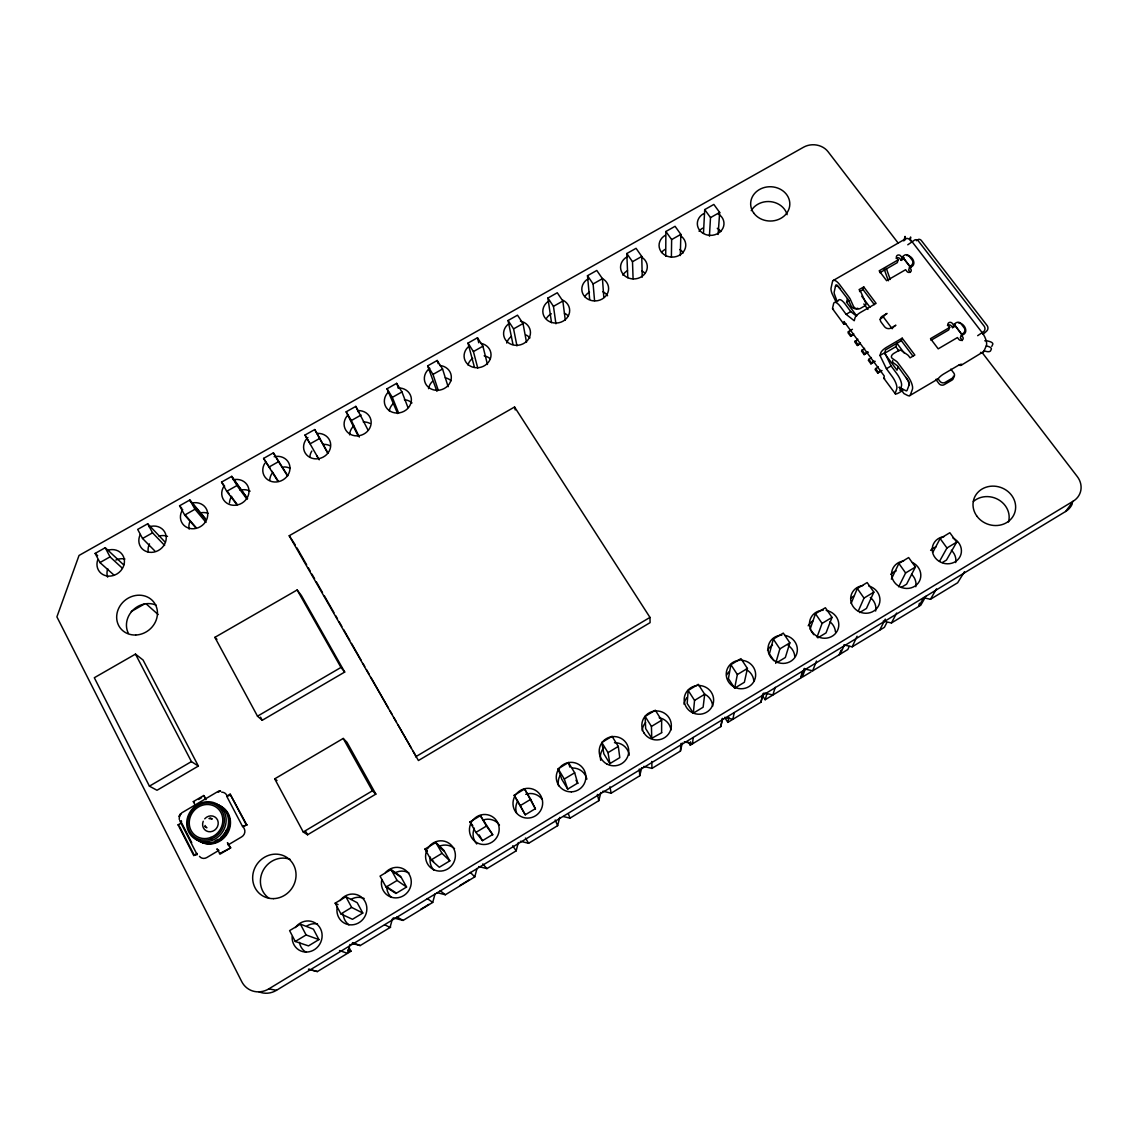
<?xml version="1.0" encoding="UTF-8"?>
<svg xmlns="http://www.w3.org/2000/svg" width="1138" height="1138" viewBox="0 0 1138 1138"><rect width="100%" height="100%" fill="white"/><g stroke="black" fill="none" stroke-linecap="round" stroke-linejoin="round"><path stroke-width="1.5" d="M661.605 732.346L661.647 720.269L655.317 710.226L645.118 716.371L645.659 728.576L651.747 738.306L661.818 732.687M665.716 256.249L665.886 231.498L675.076 226.306L680.837 234.385L680.311 255.552M671.392 257.131L671.633 239.592L665.886 231.498M703.469 233.347L704.707 209.605L713.839 204.442L719.671 212.45L718.121 234.456M709.415 236.135L710.51 217.614L704.707 209.605M643.752 766.415L651.96 768.392L680.424 751.108L680.922 743.455M688.163 690.439L687.181 703.512L693.341 713.142L703.128 707.224L704.692 694.28L698.277 684.336L688.163 690.439L694.55 700.396L693.341 713.142M722.63 718.576L720.823 726.585L690.297 745.177L690.624 741.791M693.17 737.481L692.544 743.754L684.322 741.805M910.428 240.758L910.628 236.989L909.831 239.307M730.895 664.677L728.42 678.604L734.65 688.163L744.366 682.288L747.424 668.475L740.938 658.632L730.895 664.677L737.353 674.55L734.65 688.163M720.823 726.585L722.303 718.348M903.814 240.957L905.066 236.391L904.881 240.075A11.11 4.438 61.2 0 1 912.392 242.124L982.393 332.922A11.337 4.652 59.3 0 1 986.29 345.895L983.701 351.585L961.638 364.985A10.299 4.026 59.2 0 1 959.007 365.085M919.404 603.268L918.821 606.341L923.786 597.564M763.47 693.17L760.938 702.217L727.851 722.374L728.861 717.324M841.039 650.836L840.399 653.966L844.325 645.047M734.266 712.559L732.844 719.273L724.636 717.353M762.318 695.375L765.177 699.714L800.796 678.006L802.134 671.705M760.938 702.217L762.688 694.265M680.424 751.108L682.302 743.029M602.912 791.195L611.12 793.2L639.769 775.789L641.718 767.652M563.424 816.543L569.996 818.165L598.844 800.654L600.864 792.446M856.729 315.937L846.558 302.253L847.454 298.625M520.393 841.267L528.601 843.301L557.634 825.676L559.725 817.397M852.433 329.295L848.393 331.642L848.066 332.865L850.655 336.364L853.5 334.7M478.714 866.544L486.922 868.607L516.154 850.854L518.316 842.518M850.655 336.364L853.671 333.576M859.56 291.598L863.059 289.564L863.756 286.932L876.104 303.391L860.399 312.495A5.832 1.778 -36.8 0 0 855.022 317.787L854.24 320.745L846.103 314.316L840.399 306.606A10.114 3.442 60.7 0 0 833.613 303.59L832.561 308.227A5.619 1.778 -36.9 0 0 833.485 309.223M437.134 892.661L445.342 894.753L474.774 876.886L477.007 868.465M777.069 662.515L785.334 657.508L789.857 642.842L783.3 633.098L773.328 639.115L769.388 653.881L773.883 660.637M857.824 339.181L854.78 341.969L857.383 345.483L860.228 343.818M393.25 917.868L403.094 920.414L432.725 902.42L435.029 893.942M857.383 345.483L860.413 342.694M392.411 918.907L390.035 927.456L384.601 924.725M864.581 348.328L861.537 351.101L864.14 354.629L868.408 352.14M349.935 944.469L347.417 953.331L339.522 950.557M864.14 354.629L867.184 351.855M765.177 699.714L767.112 693.028M775.689 663.34L779.857 648.888L789.857 642.842M871.367 357.517L868.308 360.291L870.926 363.833L875.207 361.329M896.132 258.383A2.347 2.063 7.3 0 1 899.845 258.653L901.182 260.389L901.993 257.672L900.67 255.922A2.361 2.063 7.2 0 0 897.398 255.296A2.361 2.063 7.2 0 0 896.787 258.155L898.124 259.905L897.313 262.622L879.873 272.693M870.926 363.833L873.998 361.073M775.248 687.281L772.887 694.962L764.679 693.056M878.195 366.749L875.108 369.523L877.739 373.079L882.035 370.561M902.818 390.505L899.105 392.681A5.733 1.465 -35.9 0 1 895.265 393.151L896.744 388.94A10.285 3.57 59.4 0 0 892.292 376.678L886.417 368.726L880.001 355.483L880.883 352.638A5.889 1.636 -36.4 0 1 886.388 347.403L902.192 338.171L914.852 355.056L910.101 357.844L908.864 356.194A3.784 1.38 59.6 0 0 907.512 354.814L901.154 350.447A1.949 1.081 -16.2 0 0 898.536 350.646L893.629 353.52A6.159 3.428 -16.2 0 0 892.206 358.356L896.431 361.301A3.798 1.351 59.6 0 1 897.782 362.695L908.11 376.564A11.408 4.054 59.3 0 1 912.392 389.395L910.386 394.786A10.342 3.642 59.3 0 1 909.774 395.597L909.561 395.711A10.342 3.642 59.3 0 1 907.527 395.412L903.942 393.577L899.39 387.432M906.73 255.467C912.904 255.381 917.754 265.908 909.504 267.458L908.65 270.161L909.987 271.911A2.361 2.077 7.9 0 1 910.272 272.409M877.739 373.079L880.826 370.319M898.167 366.806L897.014 370.163L884.51 353.335L885.606 349.864L901.353 340.675L902.192 338.171M884.51 353.335L895.805 346.734L896.943 343.292L904.297 353.121M810.071 629.314L815.462 613.709L825.377 607.735L832.006 617.408L826.032 632.899L817.809 637.863M800.796 678.006L804.31 668.39M805.32 668.902L802.262 677.195L810.996 671.889M816.999 637.166L822.077 623.396L832.006 617.408M804.452 668.931L812.674 670.808L816.472 661.007M947.442 325.568A2.404 2.12 10.9 0 1 951.226 325.866L952.606 327.659L953.616 325.112L952.236 323.32A2.404 2.134 10.9 0 0 948.893 322.651A2.404 2.134 10.9 0 0 948.31 325.61L949.689 327.417L948.694 329.949L931.04 340.29M958.424 322.865C964.697 322.808 969.789 333.576 961.368 335.255L960.33 337.758L961.724 339.579A2.404 2.134 11.7 0 1 962.151 340.632M851.11 603.425L857.312 588.488L867.156 582.556L873.856 592.13L866.445 608.46L859.645 612.571M839.133 654.805L841.181 650.139M858.337 610.992L863.998 598.09L873.856 592.13M849.233 646.384L847.81 649.542L812.674 670.808M843.969 644.947L852.191 646.811L857.07 636.227M891.381 579.114L898.878 563.452L908.65 557.563L915.407 567.037L906.602 584.178L901.196 587.436M898.679 586.81L905.62 572.955L915.407 567.037M879.731 630.082L885.293 619.115M886.815 622.614L884.397 627.322L852.191 646.811M883.23 621.135L891.452 622.955L896.659 613.055M932.932 552.101L940.144 538.573L949.846 532.726L956.688 542.129L946.475 560.052L942.449 562.485M939.547 561.304L946.958 547.99L956.688 542.129M220.63 791.18L217.059 792.02L181.71 812.873L179.42 816.003L179.263 819.388M180.103 814.595L179.263 816.615L180.586 813.94M925.834 596.326L920.77 605.231L891.452 622.955M923.885 597.834L930.457 599.271L936.517 588.872M964.483 571.717L957.641 582.77L930.457 599.271M258.98 991.795A20.882 19.36 -62.6 0 0 276.463 990.316L1065.666 511.46L1073.205 501.189A19.673 17.554 20.4 0 0 1077.288 476.58L982.336 352.823M902.377 256.847L903.856 255.609A3.869 3.514 -50.4 0 1 908.963 255.936L912.192 260.147A3.883 3.514 -50.2 0 1 911.367 265.424L909.874 266.648L902.377 256.847L903.8 257.757A5.818 1.807 -37.8 0 0 904.141 257.885M954.042 324.344L955.579 323.121A3.926 3.642 -45.5 0 1 960.87 323.562L964.199 327.915A3.926 3.656 -45.1 0 1 963.345 333.263L961.809 334.487L954.042 324.344L955.351 325.084M835.875 301.641L832.006 293.476A10.128 3.471 60.9 0 1 831.053 289.82L831.01 289.379A10.128 3.471 60.9 0 1 831.096 287.886L832.433 281.811A11.181 3.869 60.9 0 1 839.36 284.23L849.304 297.573A3.741 1.309 60.8 0 1 850.427 299.522L853.429 306.222A6.017 5.405 -73.3 0 0 860.129 308.569L865.108 305.695M898.181 243.105L828.051 151.695A17.696 15.306 2.3 0 0 803.57 147.2L79.034 555.458L56.9 616.867L241.725 981.61A21.309 19.73 -62.3 0 0 268.838 988.865L1073.205 501.189M309.18 969.405L317.374 971.568L351.016 951.212L348.854 947.143M351.998 943.416L360.191 945.564L390.69 927.129M420.676 909.333L428.898 904.34M459.908 885.506L469.439 879.717M295.268 941.482L306.094 934.952L318.91 939.59L308.498 945.891L295.268 941.482L289.607 930.628L300.404 924.127L313.405 929.149L318.91 939.59M340.931 913.914L351.656 907.427L362.794 913.046L352.453 919.305L340.931 913.914L335.169 903.174L345.881 896.716L357.204 902.704L362.794 913.046M475.912 832.404L486.424 826.06L492.626 834.538L482.498 840.655L475.912 832.404L469.909 821.963L480.392 815.647L492.825 834.894M525.244 814.808L520.265 805.633L530.692 799.331L524.59 789.004L514.177 795.291L525.244 814.808L535.301 808.72L530.692 799.331M567.706 789.132L564.306 779.046L574.662 772.787L568.474 762.56L558.132 768.79L561.745 779.217L567.706 789.132L577.691 783.086L574.662 772.787M609.868 763.626L608.019 752.645L618.304 746.428L612.045 736.3L601.789 742.488L603.851 753.811L609.868 763.626L619.783 757.624L618.304 746.428M651.747 738.306L651.434 726.428L661.647 720.269M694.55 700.396L704.692 694.28M737.353 674.55L747.424 668.475M386.081 887.114L397.105 880.471L406.565 887.043L395.953 893.458L386.081 887.114L380.049 876.118L391.045 869.489L400.704 876.445L406.565 887.043M431.089 859.944L442.013 853.344L449.837 860.869L439.296 867.241L431.089 859.944L424.972 849.048L435.882 842.476L443.905 850.37L449.837 860.869M415.512 756.87L649.969 617.408L514.561 407.006L289.223 535.742L418.428 760.525L650.097 622.642L649.969 617.408M303.249 831.992L372.396 790.825L375.853 794.096L307.559 834.78L303.249 831.992L274.713 778.847L343.207 738.448L346.976 742.289L375.853 794.096M191.739 842.703L181.568 822.802L178.083 824.851L193.716 855.506L197.23 853.429M242.593 826.558L246.818 824.922L242.593 826.558L226.69 796.216L230.146 794.168L246.818 824.922M196.902 854.496L193.716 855.506M218.951 850.342L206.817 857.54A6.174 5.676 -52.8 0 1 199.477 856.359M228.041 844.951L241.697 836.857A6.117 5.676 -51.7 0 0 244.243 828.677L243.347 826.985M219.392 853.685L230.687 847.838L220.189 854.055L216.903 848.877L217.984 849.773M977.67 335.682L983.829 331.514A3.812 3.386 86.4 0 0 984.128 326.137L918.266 240.886A3.784 3.201 -88 0 0 913.743 240.673L907.768 244.798M195.48 805.818L193.318 801.621L203.716 795.519L205.978 798.776M198.609 799.488L201.568 797.738M902.406 388.954L899.916 390.405L901.424 386.195A10.27 3.599 59.4 0 0 897 373.904L891.111 365.967L884.71 352.723L880.001 355.483M198.453 804.068L201.426 802.318M226.69 796.216L229.762 795.334M909.774 395.597L937.755 379.11M198.368 766.059L157.001 790.27L149.419 786.159L94.312 677.736L135.479 654.108L143.075 660.026L198.368 766.059L191.426 761.606L135.479 654.108M949.689 327.417L930.5 338.655L938.21 348.84L957.442 337.559L958.822 339.38A2.418 2.134 11.7 0 0 962.179 340.034A2.418 2.134 11.7 0 0 962.762 337.061L961.368 335.255M953.616 325.112L954.498 324.6L961.809 334.487M952.606 327.659L954.995 326.265M886.417 368.726L891.111 365.967M257.501 716.186L340.973 667.437L344.7 672.06L262.238 720.269L257.501 716.186L214.883 637.351L297.146 589.968L301.328 595.402L344.7 672.06M149.419 786.159L191.426 761.606M893.486 327.019A3.883 1.11 -36.7 0 1 895.876 325.226L891.154 327.986A4.78 4.253 8.5 0 1 884.525 326.677L881.068 322.068A4.78 4.239 8.2 0 1 882.32 316.193L887.028 313.448A3.883 1.138 -36.9 0 0 883.373 316.99L881.808 317.9A4.765 4.239 8.2 0 0 880.215 319.522M846.103 314.316L850.755 311.613L856.203 315.895M898.124 259.905L879.162 270.844L886.616 280.702L905.62 269.706L906.958 271.47A2.361 2.077 7.9 0 0 910.244 272.096A2.361 2.077 7.9 0 0 910.841 269.222L909.504 267.458M901.993 257.672L902.875 257.16L910.372 266.961M901.182 260.389L903.842 258.852M863.756 286.932L859.062 289.635L860.257 291.243A3.741 1.337 60.8 0 1 861.395 293.177L865.833 303.206A1.906 1.707 -73.1 0 1 865.008 305.766M846.558 302.253L849.361 300.645M833.286 280.46L905.905 238.624M131.254 611.519L144.597 603.922M113.672 574.818L99.945 562.556L95.151 553.409L105.222 547.719L123.701 564.889M164.697 541.688L147.684 523.779L137.684 529.412L142.549 538.487L154.853 550.977M195.978 528.06L184.697 515.073L179.591 505.77L189.861 499.98L205.423 518.615M236.989 504.831L226.747 491.317L221.569 482.099L231.768 476.353L247.586 498.686M277.885 481.274L263.589 458.401L273.39 452.867L287.758 475.798M319.195 459.795L304.998 435.043L314.742 429.552L327.9 452.952M358.114 435.954L346.151 411.828L355.824 406.38L368.072 430.192M397.646 413.549L387.02 388.783L396.65 383.35L401.956 391.941L407.973 407.589M436.935 391.301L427.646 365.867L437.191 360.476L442.568 368.996L448.13 386.735M474.219 366.436L467.988 343.107L477.476 337.758L482.925 346.194L487.448 364.473M512.996 344.487L508.074 320.503L517.506 315.183L523.025 323.548L526.51 342.339M551.517 322.666L547.904 298.042L557.279 292.751L562.855 301.044L565.316 320.347M589.669 299.308L587.493 275.709L596.796 270.46L602.443 278.682L603.794 297.16M627.806 277.715L626.81 253.532L636.057 248.312L641.761 256.463L642.23 277.131M99.945 562.556L110.03 556.866L122.278 568.132M142.549 538.487L152.563 532.826L164.626 545.429M268.668 467.234L278.497 461.687L287.473 475.84M319.92 438.286L310.162 443.806L304.998 435.043M359.324 437.063L351.372 420.519L361.073 415.043M398.57 412.923L392.326 397.375L401.956 391.941M438.286 390.419L432.995 374.402L442.568 368.996M477.747 368.072L473.422 351.571L482.925 346.194M516.965 345.852L513.579 328.882L523.025 323.548M555.927 323.775L553.466 306.335L562.855 301.044M594.548 300.645L593.111 283.945L602.443 278.682M633.084 278.824L632.5 261.697L641.761 256.463M671.633 239.592L680.837 234.385M710.51 217.614L719.671 212.45M184.697 515.073L194.982 509.255L206.006 522.385M226.747 491.317L236.96 485.542L246.96 499.184M208.979 818.563L212.28 819.019L210.117 817.824M268.838 988.865L276.463 990.316M308.455 969.192L317.374 971.568M986.29 345.895L988.367 346.478A3.869 1.778 13.5 0 1 991.312 349.181L990.558 350.817A3.855 1.764 13.5 0 1 986.12 351.4L984.057 350.803M347.858 950.074L351.016 951.212M352.638 942.605L360.191 945.564M335.169 903.174L338.1 904.61M178.083 824.851L178.951 825.278M899.034 387.19L905.834 390.69A4.694 1.65 59.3 0 0 907.086 390.306L909.12 384.985A4.822 1.707 59.3 0 0 908.65 381.344L897.469 365.824L893.401 362.837A6.145 3.428 -16.1 0 1 892.676 360.547M204.698 826.601L206.903 827.753L206.22 827.241M396.892 916.972L403.094 920.414M193.318 801.621L194.157 802.091M909.874 266.648L911.282 267.53M387.66 887.455L396.109 892.903M427.262 898.551L432.725 902.42M390.889 870.058L400.548 876.985M274.713 778.847L277.018 780.54M440.178 890.713L445.342 894.753M431.245 859.389L433.592 861.466M146.389 604.065L158.139 614.563M95.151 553.409L97.655 555.671M424.972 849.048L427.376 851.238M214.883 637.351L216.945 639.314M435.726 843.03L443.749 850.911M470.335 872.419L474.774 876.886M482.782 863.955L486.922 868.607M184.868 514.589L196.134 527.591M179.591 505.77L181.867 508.416M189.69 500.464L205.267 519.099M469.909 821.963L472.811 825.647M950.827 369.139L953.843 373.108A3.798 3.386 12.5 0 1 952.919 377.802L945.194 382.368A3.798 3.386 12.3 0 1 939.945 381.301L937.94 378.655M226.903 490.834L228.951 493.536M231 496.239L237.145 504.362M221.569 482.099L224.67 486.211M936.005 379.637L938.992 383.62A3.784 3.371 12.4 0 0 944.227 384.672L951.937 380.135A3.784 3.371 12.5 0 0 953.303 376.251M863.059 289.564L874.34 304.614M901.353 340.675L912.918 356.109M883.373 316.99L892.192 328.754M861.75 296.25L869.944 307.203M863.856 303.974L867.938 309.436M895.805 346.734L898.935 350.945M850.755 311.613L845.05 303.917A10.114 3.471 60.7 0 0 838.222 300.916M832.689 308.981L843.713 323.917M883.899 378.342L895.307 393.805M848.393 331.642L850.968 335.141M855.107 340.76L857.711 344.273M861.864 349.907L864.482 353.449M868.664 359.11L871.281 362.652M875.478 368.342L878.109 371.913M231.597 476.836L245.737 496.182M940.144 538.573L946.958 547.99M961.852 364.601L961.638 364.302A5.832 1.423 -36.3 0 0 958.111 365.497L943.729 373.961A5.818 1.437 -36.2 0 0 939.191 377.531L937.968 378.94A10.313 3.855 59.2 0 1 936.105 379.239M898.878 563.452L905.62 572.955M289.223 535.742L295.197 544.817M626.81 253.532L632.5 261.697M857.312 588.488L863.998 598.09M587.493 275.709L593.111 283.945M815.462 613.709L822.077 623.396M810.981 630.651L813.713 634.677M512.726 845.79L516.154 850.854M547.904 298.042L553.466 306.335M773.328 639.115L779.857 648.888M508.074 320.503L513.579 328.882M263.589 458.401L270.104 468.358M271.968 471.203L278.284 481.161M227.557 842.888L230.687 847.838M725.034 718.007L727.851 722.374M467.988 343.107L473.422 351.571M688.433 742.246L690.297 745.177M427.646 365.867L432.995 374.402M645.118 716.371L651.434 726.428M387.02 388.783L392.326 397.375M601.789 742.488L608.019 752.645M575.984 780.27L577.905 783.442M346.151 411.828L351.372 420.519M558.132 768.79L564.306 779.046M525.457 838.066L528.601 843.301M327.744 453.152L314.742 429.552M535.514 809.075L524.59 789.004M316.649 455.655L318.327 458.486M514.177 795.291L520.265 805.633M273.39 452.867L278.497 461.687M480.392 815.647L486.424 826.06M479.183 834.894L482.498 840.655M296.961 547.89L306.648 564.846M308.398 567.919L310.162 571.006M311.926 574.093L314.572 578.716M316.321 581.788L322.481 592.571M324.245 595.658L333.932 612.614M335.696 615.686L337.445 618.773M339.209 621.86L341.855 626.483M343.605 629.556L349.779 640.338M351.528 643.425L361.215 660.381M362.979 663.454L364.743 666.541M366.493 669.628L369.139 674.237M370.903 677.323L388.499 708.149M390.263 711.222L392.027 714.308M393.776 717.381L396.422 722.004M398.186 725.091L411.387 748.207M413.151 751.293L415.783 755.917M297.146 589.968L340.973 667.437M231.768 476.353L236.96 485.542M435.882 842.476L442.013 853.344M343.207 738.448L372.396 790.825M189.861 499.98L194.982 509.255M391.045 869.489L397.105 880.471M227.444 842.689L229.904 847.44M260.559 717.153L262.238 720.269M147.684 523.779L152.563 532.826M345.881 896.716L351.656 907.427M305.894 831.693L307.559 834.78M205.48 826.344L205.068 825.491M105.222 547.719L110.03 556.866M300.404 924.127L306.094 934.952M230.146 794.168L246.078 824.495M227.472 796.685L226.59 795.021A6.06 5.605 -49 0 0 221.725 792.204M203.716 795.519L205.893 799.701M179.704 820.598L197.13 854.695M179.733 826.8L193.787 854.339M355.824 406.38L358.669 412.511M555.202 820.014L557.634 825.676M396.65 383.35L398.485 388.101M837.212 301.641L834.595 294.6A4.595 1.579 60.9 0 1 834.182 292.053L835.548 286.008A4.723 1.636 61 0 1 837.212 285.282L848.095 299.436L851.068 305.894A6.003 5.391 -73.3 0 0 857.768 308.242M568.388 813.798L569.996 818.165M886.317 268.369L890.03 278.938A4.552 1.735 60.8 0 0 890.229 279.464M884.112 268.838L887.284 277.871A10.029 3.812 60.8 0 0 888.536 280.759M437.191 360.476L438.23 363.747M568.474 762.56L569.868 767.126M477.476 337.758L478.757 342.794M597.393 794.424L598.844 800.654M514.561 407.006L515.215 409.936M609.954 786.799L611.12 793.2M639.286 769.004L639.769 775.789M651.775 761.436L651.96 768.392M217.244 804.936A20.47 18.891 -50.9 0 1 227.714 833.016A20.47 18.891 -50.9 0 1 197.599 839.688M217.955 804.964A20.498 18.905 -50.9 0 1 226.59 833.372A20.498 18.905 -50.9 0 1 196.817 839.261M216.675 804.225A20.555 18.948 -50.8 0 1 225.338 832.703A20.555 18.948 -50.8 0 1 195.466 838.606M222.308 809.132A19.076 17.596 -50.8 0 1 224.428 811.337M226.618 829.474A19.076 17.596 -50.8 0 1 220.786 837.468M218.083 839.389A19.076 17.596 -50.8 0 1 215.125 840.826M204.726 818.834A8.208 7.568 -50.9 0 1 217.6 820.1A8.208 7.568 -50.9 0 1 210.416 831.75A8.208 7.568 -50.9 0 1 203.233 821.252M181.568 821.536A6.117 5.605 -50.3 0 1 181.198 820.612M698.305 685.503A14.766 14.353 14.5 0 1 712.189 706.285A14.766 14.353 14.5 0 1 687.025 708.22A14.766 14.353 14.5 0 1 696.812 685.617M683.938 704.095A14.481 14.097 15.4 0 1 687.067 697.494M704.877 694.251A14.481 14.097 15.4 0 1 712.63 706.271M642.202 730.653A14.495 14.239 11 0 1 645.587 722.516M659.172 717.765A14.495 14.239 11 0 1 670.993 729.927M600.708 760.34A14.509 14.367 -2.2 0 1 603.837 747.709M614.492 742.687A14.509 14.367 -2.2 0 1 629.229 755.205M572.499 768.022A14.581 14.453 -35.4 0 1 586.895 779.146M558.559 785.803A14.581 14.453 -35.4 0 1 560.052 775.533M515.77 794.737A14.993 14.737 -50.1 0 1 541.133 796.387A14.993 14.737 -50.1 0 1 527.392 818.094A14.993 14.737 -50.1 0 1 514.945 796.031M472.298 820.925A15.135 14.751 -56 0 1 497.69 822.618A15.135 14.751 -56 0 1 483.735 844.51A15.135 14.751 -56 0 1 471.459 822.233M516.524 812.945A14.709 14.467 -51.9 0 1 517.705 801.081M525.742 794.338A14.709 14.467 -51.9 0 1 542.058 799.274M476.765 843.998A14.851 14.481 -57.2 0 1 474.375 828.165M483.166 820.014A14.851 14.481 -57.2 0 1 499.468 825.007M433.678 870.058A15.007 14.481 -59.5 0 1 430.42 857.099M438.841 846.473A15.007 14.481 -59.5 0 1 454.531 848.635M427.675 848.621A15.292 14.751 -58.6 0 1 453.237 847.71A15.292 14.751 -58.6 0 1 441.302 871.054A15.292 14.751 -58.6 0 1 426.963 850.015M385.455 872.604A15.448 14.766 -60.1 0 1 409.666 875.193A15.448 14.766 -60.1 0 1 398.115 897.711A15.448 14.766 -60.1 0 1 381.799 879.717M391.387 897.413A15.15 14.495 -60.7 0 1 386.749 886.331M394.331 873.23A15.15 14.495 -60.7 0 1 408.94 872.931M340.034 900.642A15.605 14.766 -60.9 0 1 364.814 901.068A15.605 14.766 -60.9 0 1 354.046 924.597A15.605 14.766 -60.9 0 1 337.346 906.517M348.868 924.824A15.306 14.495 -61.5 0 1 343.178 914.198M350.845 899.461A15.306 14.495 -61.5 0 1 364.174 898.494M295.311 927.598A15.776 14.766 -61.5 0 1 319.593 927.157A15.776 14.766 -61.5 0 1 311.186 951.226A15.776 14.766 -61.5 0 1 292.125 936.73M306.094 952.293A15.463 14.495 -61.9 0 1 299.422 942.321M307.061 925.863A15.463 14.495 -61.9 0 1 317.488 923.971M973.36 501.531A21.138 19.161 19.6 0 1 998.552 499.738A21.138 19.161 19.6 0 1 1008.51 521.958M317.616 433.393A13.784 12.518 -24.5 0 1 330.12 448.969A13.784 12.518 -24.5 0 1 309.934 457.391A13.784 12.518 -24.5 0 1 307.9 437.447M309.821 457.362A13.542 12.333 -24.7 0 1 311.84 451.046M323.605 444.389A13.542 12.333 -24.7 0 1 330.191 445.826M269.777 480.037A13.628 12.376 -27.4 0 1 271.854 473.664M283.689 466.964A13.628 12.376 -27.4 0 1 290.29 468.415M274.158 456.708A13.869 12.561 -27.2 0 1 289.948 469.169A13.869 12.561 -27.2 0 1 272.039 481.644A13.869 12.561 -27.2 0 1 264.926 463.138M233.247 479.795A13.955 12.603 -29.7 0 1 248.952 492.384A13.955 12.603 -29.7 0 1 230.914 504.931A13.955 12.603 -29.7 0 1 223.944 486.267M229.478 502.84A13.713 12.418 -29.9 0 1 231.626 496.424M240.047 490.236A13.713 12.418 -29.9 0 1 250.118 491.161M192.08 503.039A14.054 12.646 -32.1 0 1 207.685 515.742A14.054 12.646 -32.1 0 1 189.505 528.373A14.054 12.646 -32.1 0 1 182.692 509.554M189.164 529.113A13.798 12.447 -32.3 0 1 190.259 520.82M199.619 513.096A13.798 12.447 -32.3 0 1 208.197 513.366M149.192 526.837A14.154 12.674 -34.3 0 1 166.233 537.762A14.154 12.674 -34.3 0 1 149.419 552.271A14.154 12.674 -34.3 0 1 140.287 534.533M148.31 552.243A13.898 12.49 -34.5 0 1 149.491 543.893M158.936 536.112A13.898 12.49 -34.5 0 1 167.514 536.382M107.47 550.379A14.268 12.703 -36.3 0 1 124.426 560.821A14.268 12.703 -36.3 0 1 108.665 576.127A14.268 12.703 -36.3 0 1 97.754 559.811M107.655 577.151A14.012 12.518 -36.6 0 1 107.754 568.758M115.905 560.024A14.012 12.518 -36.6 0 1 124.924 559.043M952.961 538.075A14.737 13.514 19.9 0 1 957.527 559.981A14.737 13.514 19.9 0 1 934.056 556.098A14.737 13.514 19.9 0 1 944.056 536.61M1072.309 503.75A19.303 17.269 20.7 0 1 1065.666 511.46M358.001 410.605A13.713 12.461 -21.8 0 1 370.618 426.039A13.713 12.461 -21.8 0 1 350.532 434.417A13.713 12.461 -21.8 0 1 348.342 414.63M349.608 434.844A13.471 12.276 -21.9 0 1 353.762 425.925M363.264 421.97A13.471 12.276 -21.9 0 1 369.85 423.379M268.952 898.223A22.291 20.825 -56.1 0 1 263.319 870.115A22.291 20.825 -56.1 0 1 290.318 859.46M751.236 210.658A19.246 16.914 1.2 0 1 770.696 201.668A19.246 16.914 1.2 0 1 787.098 214.669M128.423 633.411A20.811 18.777 -38.7 0 1 132.719 610.352A20.811 18.777 -38.7 0 1 156.191 605.174M912.448 562.513A14.737 13.656 19.6 0 1 916.844 584.605A14.737 13.656 19.6 0 1 893.358 580.664A14.737 13.656 19.6 0 1 903.544 561.02M890.77 574.377A14.467 13.428 20 0 1 896.161 570.92M911.524 574.277A14.467 13.428 20 0 1 915.791 586.724M868.806 586.027A14.751 13.784 19.3 0 1 877.185 607.976A14.751 13.784 19.3 0 1 852.903 606.255A14.751 13.784 19.3 0 1 862.76 585.601M850.669 598.56A14.467 13.556 19.7 0 1 853.472 596.312M870.3 597.478A14.467 13.556 19.7 0 1 875.648 611.035M826.216 610.452A14.751 13.926 18.8 0 1 836.274 632.515A14.751 13.926 18.8 0 1 811.408 630.779A14.751 13.926 18.8 0 1 823.187 610.238M808.208 625.815A14.481 13.699 19.3 0 1 813.129 620.651M829.986 621.832A14.481 13.699 19.3 0 1 835.463 631.931M784.879 635.374A14.751 14.069 18 0 1 794.765 657.636A14.751 14.069 18 0 1 769.871 655.858A14.751 14.069 18 0 1 781.849 635.146M767.553 650.353A14.481 13.827 18.6 0 1 772.517 645.146M788.15 645.474A14.481 13.827 18.6 0 1 794.793 656.541M741.72 660.268A14.751 14.211 16.8 0 1 753.541 682.103A14.751 14.211 16.8 0 1 728.306 681.548A14.751 14.211 16.8 0 1 740.212 660.239M726.613 675.047A14.481 13.969 17.4 0 1 729.287 671.562M746.016 669.414A14.481 13.969 17.4 0 1 753.854 681.321M930.6 550.351A14.467 13.3 20.2 0 1 935.948 546.923M951.325 550.237A14.467 13.3 20.2 0 1 955.678 562.57M398.129 387.958A13.656 12.404 -19 0 1 410.861 403.25A13.656 12.404 -19 0 1 390.86 411.586A13.656 12.404 -19 0 1 388.499 391.97M439.709 365.497A13.585 12.333 -16.3 0 1 450.25 382.169A13.585 12.333 -16.3 0 1 429.481 388.044A13.585 12.333 -16.3 0 1 429.78 368.299M428.557 388.655A13.357 12.148 -16.3 0 1 432.426 381.443M445.257 377.816A13.357 12.148 -16.3 0 1 451.16 380.746M389.281 410.875A13.414 12.219 -19.1 0 1 393.222 403.62M404.374 399.708A13.414 12.219 -19.1 0 1 411.984 402.923M718.263 213.93A13.343 11.764 -1.2 0 1 720.496 231.512A13.343 11.764 -1.2 0 1 700.439 231.227A13.343 11.764 -1.2 0 1 703.512 213.731M699.059 231.256A13.115 11.593 -1.1 0 1 702.772 228.098M717.281 228.311A13.115 11.593 -1.1 0 1 720.838 231.569M680.126 235.481A13.357 11.849 -2.8 0 1 682.203 253.205A13.357 11.849 -2.8 0 1 662.117 252.906A13.357 11.849 -2.8 0 1 665.346 235.267M562.784 300.148A13.457 12.105 -8.8 0 1 566.639 318.313A13.457 12.105 -8.8 0 1 546.069 319.138A13.457 12.105 -8.8 0 1 549.398 300.688M546.524 318.299A13.229 11.935 -8.7 0 1 551.304 313.761M564.462 313.235A13.229 11.935 -8.7 0 1 568.388 316.165M520.436 321.158A13.5 12.191 -11.1 0 1 528.971 338.299A13.5 12.191 -11.1 0 1 508.401 342.794A13.5 12.191 -11.1 0 1 508.828 323.704M481.075 343.377A13.542 12.262 -13.6 0 1 489.482 360.661A13.542 12.262 -13.6 0 1 468.842 365.184A13.542 12.262 -13.6 0 1 469.439 345.924M641.732 257.174A13.386 11.935 -4.6 0 1 643.667 275.04A13.386 11.935 -4.6 0 1 623.553 274.713A13.386 11.935 -4.6 0 1 626.938 256.932M601.661 278.198A13.414 12.02 -6.6 0 1 605.658 296.207A13.414 12.02 -6.6 0 1 585.117 297.046A13.414 12.02 -6.6 0 1 588.289 278.739M661.505 252.494A13.13 11.693 -2.8 0 1 665.246 249.322M679.784 249.549A13.13 11.693 -2.8 0 1 683.326 252.835M622.827 275.154A13.158 11.778 -4.6 0 1 627.507 270.659M642.045 270.901A13.158 11.778 -4.6 0 1 644.592 273.006M584.804 296.662A13.187 11.849 -6.5 0 1 589.512 292.139M602.656 291.613A13.187 11.849 -6.5 0 1 607.578 295.752M506.723 343.036A13.258 12.02 -11.1 0 1 511.431 336.407M526.026 334.985A13.258 12.02 -11.1 0 1 529.938 337.943M467.946 364.971A13.3 12.091 -13.6 0 1 472.725 358.299M484.162 355.796A13.3 12.091 -13.6 0 1 490.08 358.698M906.076 377.446A6.629 2.347 59.3 0 1 908.906 385.341M835.491 286.548A6.487 2.248 60.9 0 1 839.844 288.398M845.861 323.818A5.633 1.721 -36.7 0 1 843.599 323.178L844.012 321.528L884.34 376.123L883.842 377.674A5.718 1.522 -36.1 0 0 884.653 378.513M982.763 334.373A11.778 2.959 -36.8 0 0 986.802 330.93A3.812 3.386 86.5 0 0 987.115 325.568L921.353 240.531A3.77 3.201 -87.8 0 0 918.295 239.421M984.783 340.774A4.922 4.339 12.8 0 1 987.67 340.973L989.832 341.585A3.855 1.792 13.4 0 1 992.777 344.288L992.023 345.938A3.855 1.778 13.5 0 1 991.696 346.322M983.701 351.585A10.27 4.182 59.2 0 1 980.501 352.424M892.434 328.256A3.883 1.11 -36.7 0 1 892.889 327.673M916.446 240.73A11.508 3.627 -38 0 0 916.83 240.331A3.77 3.201 -87.8 0 1 917.513 239.762M179.548 815.704L180.501 814.054L179.548 815.704M217.984 791.579L220.16 791.166L217.984 791.579M219.037 791.28L219.037 791.28M210.886 837.412A17.596 16.216 -50.7 0 0 217.514 808.208A17.596 16.216 -50.7 0 0 189.69 818.99A17.596 16.216 -50.7 0 0 210.886 837.412M211.355 838.905A19.232 17.724 -50.7 0 0 218.596 806.97A19.232 17.724 -50.7 0 0 188.168 818.763A19.232 17.724 -50.7 0 0 211.355 838.905M212.137 840.413A20.669 19.047 -50.7 0 0 219.904 806.088A20.669 19.047 -50.7 0 0 187.229 818.777A20.669 19.047 -50.7 0 0 212.137 840.413M644.065 733.043A14.766 14.495 9.9 0 0 669.613 732.331A14.766 14.495 9.9 0 0 656.085 710.937A14.766 14.495 9.9 0 0 644.065 733.043M606.91 764.053A14.794 14.638 -3 0 0 628.745 750.781A14.794 14.638 -3 0 0 606.241 738.718A14.794 14.638 -3 0 0 606.91 764.053M571.319 791.849A14.851 14.723 -33 0 0 583.751 769.388A14.851 14.723 -33 0 0 558.089 770.07A14.851 14.723 -33 0 0 571.319 791.849M977.03 516.339A21.537 19.474 19.3 0 0 1013.773 515.03A21.537 19.474 19.3 0 0 992.18 486.139A21.537 19.474 19.3 0 0 977.03 516.339M273.476 898.636A22.717 21.209 -55.7 0 0 293.561 864.809A22.717 21.209 -55.7 0 0 256.007 865.734A22.717 21.209 -55.7 0 0 273.476 898.636M753.868 213.219A19.574 17.141 1.1 0 0 787.724 211.668A19.574 17.141 1.1 0 0 769.117 186.76A19.574 17.141 1.1 0 0 753.868 213.219M135.664 635.018A21.195 19.076 -38.4 0 0 155.38 604.562A21.195 19.076 -38.4 0 0 120.13 605.743A21.195 19.076 -38.4 0 0 135.664 635.018"/></g></svg>
